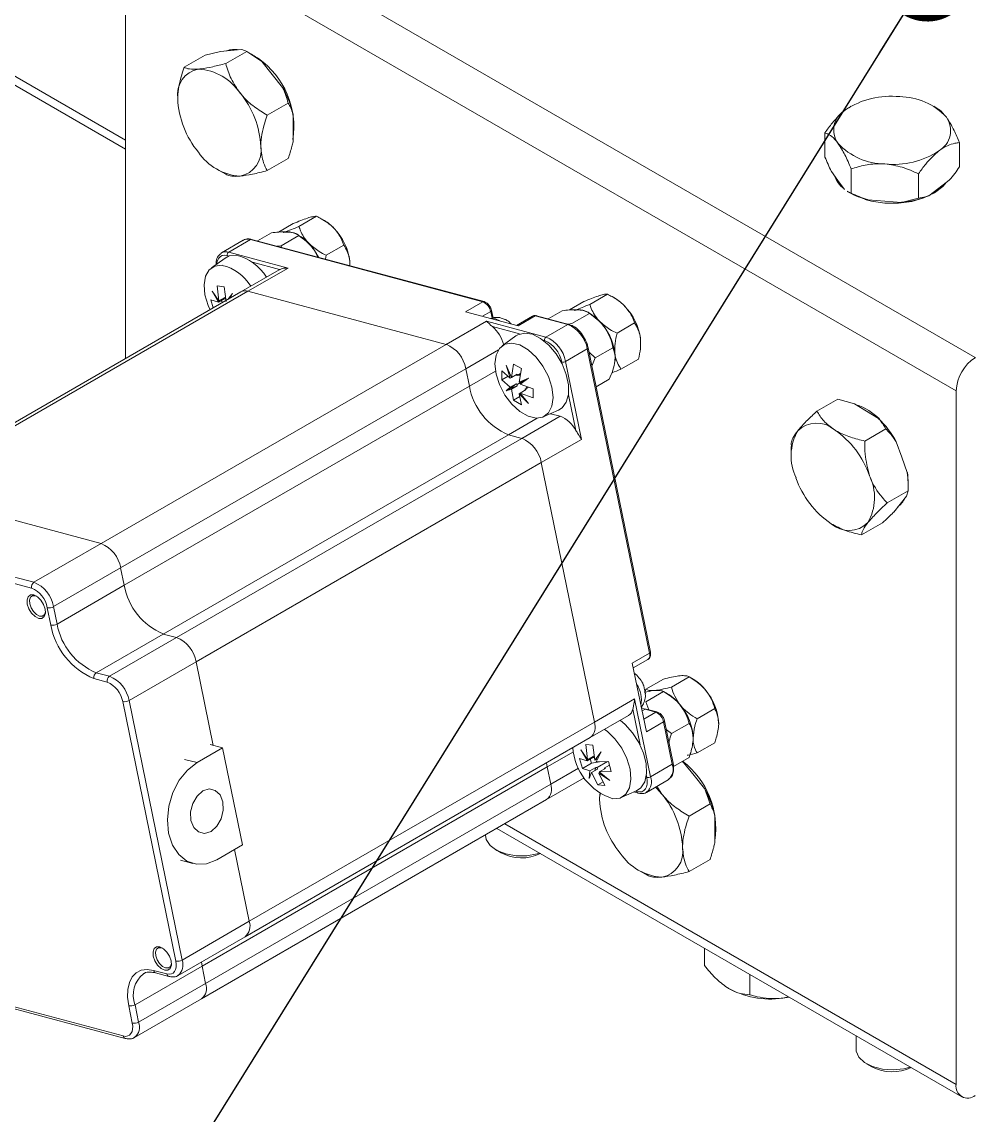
# Model space of a CAD drawing. Header units: millimetres. Extents: x 15 to 415, y 5 to 292.
# Drawn here: x 85.14 to 95.68, y 127.73 to 139.83 of the extents above; entities that cross this region are included whole.
import ezdxf

# ---------------------------------------------------------------- set-up
doc = ezdxf.new("R2010")
doc.units = ezdxf.units.MM
doc.dimstyles.new('SLDDIMSTYLE0', dxfattribs={"dimtxt": 0.18, "dimasz": 1.016, "dimexe": 0, "dimexo": 0.0625, "dimgap": 0, "dimtad": 0, "dimtih": 1, "dimtoh": 1, "dimdec": 0, "dimrnd": 1e-09, "dimzin": 0, "dimdsep": 46, "dimtxsty": 'Standard', "dimblk1": 'DOT', "dimblk2": 'DOT', "dimsah": 1, "dimcen": 0.09, "dimadec": 0, "dimazin": 0, "dimtfac": 1.016, "dimtdec": 0, "dimtofl": 0, "dimtmove": 0, "dimatfit": 3, "dimldrblk": 'DOT', "dimfxl": 1, "dimfrac": 2, "dimtolj": 1, "dimtzin": 0, "dimarcsym": 0})
doc.dimstyles.new('SLDDIMSTYLE1', dxfattribs={"dimtxt": 0.18, "dimasz": 3.302, "dimexe": 0, "dimexo": 0.0625, "dimgap": 0, "dimtad": 0, "dimtih": 1, "dimtoh": 1, "dimdec": 0, "dimrnd": 1e-09, "dimzin": 0, "dimdsep": 46, "dimtxsty": 'Standard', "dimsah": 1, "dimcen": 0.09, "dimadec": 0, "dimazin": 0, "dimtfac": 3.302, "dimtdec": 0, "dimtofl": 0, "dimtmove": 0, "dimatfit": 3, "dimfxl": 1, "dimfrac": 2, "dimtolj": 1, "dimtzin": 0, "dimarcsym": 0})

# ---------------------------------------------------------------- blocks, each defined once
blk = doc.blocks.new('_DOT')
at = {"color": 0, "linetype": 'ByBlock', "lineweight": -2}
blk.add_line((-0.5, 0), (-1, 0), dxfattribs=at)
at = {"color": 0, "linetype": 'ByBlock', "const_width": 0.5}
blk.add_lwpolyline([(-0.25, 0, 1), (0.25, 0, 1)], format="xyb", close=True, dxfattribs=at)

msp = doc.modelspace()

# ---------------------------------------------------------------- linework, layer by layer
at = {"color": 7, "linetype": 'Continuous', "lineweight": 15}
for p, q in [((55.446, 156.224), (86.288, 138.42)), ((86.5, 141.421), (95.692, 136.114)), ((95.48, 135.746), (86.288, 141.053)), ((86.288, 136.102), (86.288, 141.053)), ((87.171, 139.461), (87.339, 139.501)), ((87.453, 139.512), (87.339, 139.501)), ((87.631, 139.502), (87.398, 139.368)), ((87.568, 139.522), (87.453, 139.512)), ((87.683, 139.472), (87.631, 139.502)), ((87.631, 139.502), (87.798, 139.389)), ((87.171, 139.461), (86.939, 139.327)), ((87.913, 139.246), (87.798, 139.389)), ((88.028, 139.104), (87.913, 139.246)), ((88.09, 138.93), (87.858, 138.796)), ((94.313, 138.894), (94.309, 138.891)), ((95.271, 138.871), (95.233, 138.894)), ((88.143, 138.654), (88.143, 138.807)), ((88.143, 138.501), (88.143, 138.654)), ((94.028, 138.333), (94.028, 138.601)), ((95.517, 138.223), (95.517, 138.492)), ((88.09, 138.317), (87.858, 138.183)), ((87.327, 138.183), (87.398, 138.142)), ((94.101, 138.172), (94.173, 138.072)), ((94.318, 137.933), (94.318, 138.202)), ((94.173, 138.072), (94.246, 137.973)), ((95.063, 137.878), (95.063, 138.147)), ((95.29, 137.99), (95.404, 138.076)), ((94.274, 137.953), (94.295, 137.941)), ((94.318, 137.933), (94.276, 137.956)), ((95.177, 137.904), (95.29, 137.99)), ((94.505, 137.859), (94.691, 137.845)), ((94.691, 137.845), (94.877, 137.831)), ((95.063, 137.878), (94.877, 137.831)), ((88.209, 137.564), (88.404, 137.677)), ((87.984, 137.503), (88.145, 137.596)), ((88.491, 137.63), (88.468, 137.643)), ((87.75, 137.404), (87.905, 137.494)), ((88.012, 137.351), (88.207, 137.464)), ((88.208, 137.467), (88.185, 137.48)), ((87.593, 137.413), (87.352, 137.274)), ((87.672, 137.42), (87.432, 137.281)), ((90.244, 136.731), (87.672, 137.42)), ((90.257, 136.733), (87.685, 137.422)), ((88.012, 137.351), (87.969, 137.346)), ((88.017, 137.333), (88.012, 137.351)), ((88.511, 137.246), (88.706, 137.358)), ((87.391, 137.215), (87.24, 137.106)), ((87.346, 137.27), (87.352, 137.274)), ((87.432, 137.281), (88.091, 137.104)), ((88.38, 137.299), (88.419, 137.225)), ((88.503, 137.203), (88.511, 137.246)), ((88.771, 137.184), (88.771, 137.131)), ((87.99, 137.085), (87.566, 136.84)), ((88.091, 137.104), (87.645, 136.847)), ((87.99, 137.085), (87.994, 137.087)), ((87.566, 136.84), (83.748, 134.636)), ((83.827, 134.643), (87.645, 136.847)), ((87.248, 136.847), (87.324, 136.741)), ((87.317, 136.726), (87.248, 136.847)), ((87.303, 136.906), (87.383, 136.898)), ((87.324, 136.741), (87.303, 136.906)), ((87.383, 136.898), (87.404, 136.733)), ((87.422, 136.757), (87.474, 136.824)), ((87.474, 136.824), (87.448, 136.772)), ((89.838, 136.26), (87.645, 136.847)), ((87.233, 136.751), (87.317, 136.726)), ((87.259, 136.663), (87.233, 136.751)), ((87.383, 136.764), (87.317, 136.726)), ((87.324, 136.741), (87.39, 136.779)), ((87.353, 136.747), (87.361, 136.722)), ((87.377, 136.772), (87.383, 136.764)), ((87.395, 136.763), (87.383, 136.764)), ((87.39, 136.779), (87.395, 136.763)), ((90.053, 136.621), (90.244, 136.731)), ((91.201, 136.641), (91.362, 136.735)), ((91.426, 136.702), (91.621, 136.815)), ((91.708, 136.768), (91.685, 136.781)), ((90.053, 136.621), (90.633, 136.465)), ((90.356, 136.553), (90.339, 136.635)), ((90.967, 136.543), (91.122, 136.632)), ((91.229, 136.489), (91.424, 136.602)), ((91.425, 136.605), (91.402, 136.618)), ((89.838, 136.26), (90.283, 136.517)), ((90.283, 136.517), (90.942, 136.34)), ((90.792, 136.572), (90.615, 136.47)), ((90.824, 136.575), (90.633, 136.465)), ((91.183, 136.479), (90.824, 136.575)), ((91.196, 136.481), (90.837, 136.577)), ((90.942, 136.34), (91.183, 136.479)), ((91.229, 136.489), (91.186, 136.484)), ((91.728, 136.384), (91.923, 136.497)), ((90.608, 136.354), (90.457, 136.244)), ((86.019, 134.056), (89.838, 136.26)), ((92.097, 132.854), (91.408, 136.221)), ((91.488, 136.11), (91.683, 136.223)), ((91.399, 136.21), (91.159, 136.071)), ((92.088, 132.843), (91.399, 136.21)), ((91.488, 136.11), (91.418, 136.173)), ((91.45, 136.017), (91.488, 136.11)), ((91.771, 135.985), (91.966, 136.098)), ((86.236, 133.786), (90.054, 135.991)), ((90.054, 135.991), (90.094, 135.798)), ((90.502, 136.028), (90.559, 135.893)), ((90.546, 135.886), (90.502, 136.028)), ((90.559, 135.893), (90.583, 136.042)), ((90.583, 136.042), (90.67, 135.992)), ((90.67, 135.992), (90.645, 135.843)), ((91.159, 136.071), (91.335, 135.208)), ((90.453, 135.967), (90.546, 135.886)), ((90.453, 135.867), (90.453, 135.967)), ((90.522, 135.907), (90.453, 135.867)), ((90.546, 135.786), (90.453, 135.867)), ((90.559, 135.893), (90.546, 135.886)), ((90.559, 135.893), (90.625, 135.931)), ((90.617, 135.921), (90.609, 135.922)), ((90.612, 135.924), (90.625, 135.916)), ((90.625, 135.916), (90.661, 135.937)), ((90.625, 135.931), (90.625, 135.916)), ((90.712, 135.866), (90.625, 135.816)), ((90.658, 135.918), (90.632, 135.92)), ((90.645, 135.843), (90.747, 135.887)), ((90.747, 135.887), (90.658, 135.821)), ((91.496, 135.791), (91.64, 135.874)), ((86.275, 133.594), (90.094, 135.798)), ((90.502, 135.746), (90.546, 135.786)), ((90.546, 135.771), (90.502, 135.746)), ((90.559, 135.763), (90.502, 135.746)), ((90.546, 135.786), (90.612, 135.824)), ((90.612, 135.824), (90.546, 135.771)), ((90.546, 135.771), (90.625, 135.802)), ((90.625, 135.802), (90.559, 135.763)), ((90.583, 135.642), (90.559, 135.763)), ((90.612, 135.824), (90.625, 135.816)), ((90.625, 135.816), (90.625, 135.802)), ((90.658, 135.821), (90.8, 135.767)), ((90.724, 135.759), (90.658, 135.721)), ((90.709, 135.75), (90.712, 135.756)), ((90.748, 135.787), (90.712, 135.766)), ((90.712, 135.766), (90.724, 135.759)), ((90.712, 135.752), (90.712, 135.766)), ((90.719, 135.77), (90.73, 135.794)), ((90.8, 135.767), (90.8, 135.667)), ((95.48, 128.071), (95.48, 135.746)), ((90.583, 135.642), (90.652, 135.682)), ((90.67, 135.592), (90.583, 135.642)), ((90.658, 135.721), (90.645, 135.713)), ((90.645, 135.713), (90.67, 135.592)), ((90.747, 135.604), (90.645, 135.713)), ((90.658, 135.721), (90.747, 135.604)), ((90.8, 135.667), (90.658, 135.721)), ((94.172, 135.655), (93.94, 135.521)), ((94.172, 135.655), (94.357, 135.603)), ((90.911, 135.457), (91.082, 135.533)), ((90.993, 135.493), (91.098, 135.465)), ((94.49, 135.52), (94.357, 135.603)), ((94.622, 135.438), (94.49, 135.52)), ((90.673, 135.22), (91.098, 135.465)), ((86.708, 133.055), (90.527, 135.26)), ((90.527, 135.26), (90.673, 135.22)), ((94.703, 135.325), (94.47, 135.19)), ((86.855, 133.016), (90.673, 135.22)), ((91.335, 135.208), (90.89, 134.951)), ((93.656, 135.167), (93.657, 135.123)), ((93.656, 135.129), (93.656, 135.06)), ((94.878, 135.012), (94.817, 135.183)), ((94.94, 134.841), (94.878, 135.012)), ((87.072, 132.747), (90.89, 134.951)), ((91.477, 132.08), (90.89, 134.951)), ((94.95, 134.678), (94.95, 134.724)), ((86.019, 134.056), (83.827, 134.643)), ((94.949, 134.64), (94.717, 134.505)), ((94.86, 134.493), (94.931, 134.581)), ((94.949, 134.64), (94.931, 134.581)), ((94.789, 134.404), (94.86, 134.493)), ((94.666, 134.285), (94.433, 134.151)), ((83.084, 134.214), (85.277, 133.627)), ((85.251, 133.562), (83.058, 134.149)), ((85.277, 133.627), (86.019, 134.056)), ((85.493, 133.358), (86.236, 133.786)), ((86.275, 133.594), (86.236, 133.786)), ((85.533, 133.165), (86.275, 133.594)), ((85.463, 133.154), (85.424, 133.346)), ((85.493, 133.358), (85.533, 133.165)), ((85.966, 132.627), (86.708, 133.055)), ((86.113, 132.587), (86.855, 133.016)), ((86.855, 133.016), (86.708, 133.055)), ((91.897, 132.732), (92.088, 132.843)), ((86.329, 132.318), (87.072, 132.747)), ((87.261, 131.822), (87.072, 132.747)), ((91.897, 132.732), (92.053, 131.972)), ((91.908, 132.681), (92.07, 132.774)), ((85.966, 132.627), (86.113, 132.587)), ((86.086, 132.522), (85.94, 132.562)), ((92.243, 132.556), (92.048, 132.443)), ((92.526, 132.581), (92.331, 132.468)), ((92.57, 132.556), (92.526, 132.581)), ((92.048, 132.443), (92.036, 132.403)), ((92.243, 132.418), (92.048, 132.305)), ((92.287, 132.392), (92.243, 132.418)), ((86.847, 129.436), (86.26, 132.307)), ((86.329, 132.318), (86.917, 129.447)), ((91.477, 132.08), (91.923, 132.337)), ((91.923, 132.337), (92.099, 131.474)), ((92.038, 132.222), (91.999, 132.237)), ((92.079, 132.217), (92.048, 132.305)), ((92.17, 132.192), (92.051, 132.224)), ((92.809, 132.229), (92.614, 132.116)), ((91.432, 131.909), (91.856, 132.154)), ((92.157, 132.19), (92.038, 132.222)), ((87.659, 129.876), (91.477, 132.08)), ((92.244, 132.082), (92.053, 131.972)), ((92.34, 131.613), (92.244, 132.082)), ((92.349, 131.624), (92.253, 132.094)), ((92.331, 131.953), (92.272, 131.998)), ((92.526, 132.066), (92.331, 131.953)), ((87.613, 129.705), (91.432, 131.909)), ((87.364, 131.795), (87.081, 131.632)), ((87.227, 131.831), (87.364, 131.795)), ((87.583, 130.722), (87.364, 131.795)), ((91.327, 131.773), (91.403, 131.667)), ((91.396, 131.652), (91.327, 131.773)), ((91.382, 131.832), (91.462, 131.824)), ((91.403, 131.667), (91.382, 131.832)), ((91.462, 131.824), (91.483, 131.659)), ((91.483, 131.659), (91.553, 131.75)), ((91.553, 131.75), (91.499, 131.641)), ((92.809, 131.852), (92.614, 131.739)), ((90.948, 131.63), (90.956, 131.586)), ((91.312, 131.677), (91.396, 131.652)), ((91.345, 131.565), (91.312, 131.677)), ((91.447, 131.624), (91.345, 131.565)), ((91.396, 131.652), (91.462, 131.69)), ((91.469, 131.705), (91.403, 131.667)), ((91.432, 131.673), (91.447, 131.624)), ((91.535, 131.642), (91.447, 131.624)), ((91.456, 131.697), (91.462, 131.69)), ((91.474, 131.689), (91.462, 131.69)), ((91.469, 131.705), (91.474, 131.689)), ((91.518, 131.679), (91.483, 131.659)), ((91.499, 131.641), (91.632, 131.645)), ((91.507, 131.577), (91.623, 131.644)), ((91.632, 131.645), (91.665, 131.533)), ((92.526, 131.689), (92.352, 131.588)), ((92.448, 131.644), (92.465, 131.633)), ((92.45, 131.645), (92.465, 131.633)), ((92.58, 131.49), (92.465, 131.633)), ((87.137, 129.381), (90.956, 131.586)), ((90.956, 131.586), (90.995, 131.393)), ((91.429, 131.54), (91.345, 131.565)), ((91.42, 131.457), (91.429, 131.54)), ((91.445, 131.523), (91.42, 131.457)), ((91.429, 131.54), (91.495, 131.578)), ((91.512, 131.561), (91.445, 131.523)), ((91.515, 131.386), (91.445, 131.523)), ((91.495, 131.578), (91.484, 131.545)), ((91.495, 131.578), (91.507, 131.577)), ((91.512, 131.561), (91.507, 131.577)), ((91.526, 131.515), (91.54, 131.523)), ((91.526, 131.515), (91.595, 131.378)), ((91.647, 131.435), (91.526, 131.515)), ((91.599, 131.568), (91.532, 131.53)), ((91.665, 131.533), (91.532, 131.53)), ((91.532, 131.53), (91.647, 131.435)), ((91.645, 131.602), (91.587, 131.569)), ((91.587, 131.569), (91.599, 131.568)), ((91.589, 131.562), (91.587, 131.569)), ((92.099, 131.474), (92.34, 131.613)), ((87.176, 129.189), (90.995, 131.393)), ((90.949, 131.223), (91.365, 131.463)), ((91.354, 131.457), (91.373, 131.452)), ((91.574, 131.42), (91.515, 131.386)), ((91.595, 131.378), (91.515, 131.386)), ((92.054, 131.303), (92.294, 131.442)), ((92.294, 131.442), (92.299, 131.445)), ((92.695, 131.347), (92.58, 131.49)), ((91.534, 131.223), (91.538, 131.288)), ((91.773, 131.245), (91.944, 131.32)), ((91.914, 131.307), (91.961, 131.294)), ((92.06, 131.307), (92.054, 131.303)), ((92.224, 131.284), (92.17, 131.371)), ((87.131, 129.018), (90.949, 131.223)), ((92.757, 131.174), (92.525, 131.039)), ((92.81, 130.897), (92.81, 131.05)), ((90.397, 130.904), (95.542, 127.934)), ((92.81, 130.744), (92.81, 130.897)), ((90.272, 130.832), (90.272, 130.83)), ((87.301, 130.558), (87.583, 130.722)), ((87.659, 129.876), (87.496, 130.671)), ((90.389, 130.667), (90.445, 130.634)), ((86.899, 130.552), (87.035, 130.515)), ((92.757, 130.561), (92.525, 130.426)), ((91.994, 130.426), (92.065, 130.385)), ((86.917, 129.447), (87.659, 129.876)), ((86.871, 129.276), (87.613, 129.705)), ((92.695, 129.577), (92.695, 129.387)), ((86.395, 128.953), (87.137, 129.381)), ((86.6, 129.333), (86.747, 129.293)), ((87.137, 129.381), (87.13, 129.426)), ((87.176, 129.189), (87.137, 129.381)), ((86.623, 129.305), (86.769, 129.266)), ((93.196, 129.288), (93.196, 129.064)), ((84.072, 129.194), (86.265, 128.607)), ((84.094, 129.166), (86.287, 128.579)), ((86.434, 128.761), (87.176, 129.189)), ((86.388, 128.59), (87.131, 129.018)), ((93.622, 129.042), (93.563, 129.026)), ((93.563, 129.026), (93.631, 129.037)), ((86.365, 128.749), (86.325, 128.942)), ((86.395, 128.953), (86.434, 128.761)), ((94.373, 128.609), (94.373, 128.463)), ((94.49, 128.299), (94.547, 128.267))]:
    msp.add_line(p, q, dxfattribs=at)
at = {"color": 8, "linetype": 'Continuous', "lineweight": 15}
for p, q in [((55.534, 156.275), (86.288, 138.521)), ((87.432, 137.237), (87.416, 137.242)), ((87.994, 137.087), (87.693, 137.168)), ((90.33, 136.623), (90.239, 136.571)), ((90.345, 136.551), (90.33, 136.623)), ((90.649, 136.376), (90.349, 136.456)), ((90.927, 136.301), (90.91, 136.306)), ((90.415, 136.199), (90.054, 135.991)), ((91.122, 136.043), (91.117, 136.064)), ((90.383, 135.965), (90.094, 135.798)), ((91.272, 135.307), (91.191, 135.701)), ((90.845, 135.443), (90.527, 135.26)), ((91.983, 131.83), (91.903, 132.224)), ((92.006, 132.204), (92.038, 132.222)), ((92.024, 132.113), (92.157, 132.19)), ((91.245, 131.753), (90.956, 131.586)), ((86.944, 131.668), (87.081, 131.632)), ((90.995, 131.393), (91.303, 131.571)), ((92.058, 131.467), (92.053, 131.489)), ((91.932, 131.315), (91.948, 131.311)), ((90.485, 130.955), (95.48, 128.071))]:
    msp.add_line(p, q, dxfattribs=at)
at = {"color": 7, "linetype": 'Continuous', "lineweight": 15, "flags": 128}
for points in [[(95.375, 138.055), (95.332, 138.005), (95.241, 137.935), (95.124, 137.88), (94.989, 137.842), (94.842, 137.823), (94.691, 137.823), (94.544, 137.844), (94.471, 137.863)], [(87.391, 137.215), (87.435, 137.238), (87.514, 137.246)], [(88.38, 137.299), (88.408, 137.255), (88.425, 137.224)], [(87.225, 136.643), (87.204, 136.691), (87.169, 136.809), (87.16, 136.92), (87.176, 137.014), (87.217, 137.085), (87.279, 137.126), (87.358, 137.135)], [(90.608, 136.354), (90.63, 136.367), (90.705, 136.385), (90.791, 136.371), (90.882, 136.325), (90.972, 136.252), (91.053, 136.157), (91.12, 136.046), (91.167, 135.928), (91.192, 135.812), (91.192, 135.707), (91.167, 135.619), (91.12, 135.556), (91.082, 135.533)], [(90.376, 136.044), (90.389, 136.142), (90.427, 136.216), (90.487, 136.261), (90.564, 136.274), (90.652, 136.253), (90.744, 136.2), (90.832, 136.119), (90.909, 136.018), (90.969, 135.903), (91.007, 135.785), (91.02, 135.673), (91.007, 135.576), (90.969, 135.501), (90.909, 135.456), (90.832, 135.443), (90.744, 135.464), (90.652, 135.517), (90.564, 135.598), (90.487, 135.699), (90.427, 135.814), (90.389, 135.932), (90.376, 136.044)], [(91.706, 136.079), (91.708, 136.115), (91.705, 136.159)], [(85.401, 133.331), (85.404, 133.284), (85.391, 133.247), (85.364, 133.228), (85.329, 133.228), (85.289, 133.248), (85.251, 133.285), (85.221, 133.333), (85.203, 133.384), (85.2, 133.432), (85.213, 133.468), (85.24, 133.488), (85.276, 133.487), (85.315, 133.467), (85.353, 133.431), (85.383, 133.383), (85.401, 133.331)], [(85.309, 133.472), (85.293, 133.478), (85.262, 133.478), (85.24, 133.461), (85.229, 133.43), (85.231, 133.389), (85.246, 133.344), (85.272, 133.303), (85.305, 133.271), (85.339, 133.254), (85.37, 133.254), (85.393, 133.271), (85.404, 133.302), (85.404, 133.307)], [(91.589, 132), (91.618, 131.979), (91.704, 131.895), (91.78, 131.791), (91.837, 131.676), (91.872, 131.558), (91.882, 131.447), (91.865, 131.352), (91.824, 131.281), (91.762, 131.24), (91.683, 131.232)], [(91.763, 132.1), (91.818, 132.055), (91.901, 131.963), (91.971, 131.855), (92.022, 131.738), (92.051, 131.621), (92.056, 131.513), (92.036, 131.421), (91.992, 131.353), (91.944, 131.32)], [(87.081, 131.632), (86.975, 131.55), (86.884, 131.437), (86.813, 131.301), (86.768, 131.151), (86.753, 130.997), (86.766, 130.85), (86.809, 130.719), (86.878, 130.614), (86.968, 130.542), (87.074, 130.508), (87.187, 130.513), (87.301, 130.558)], [(91.948, 131.311), (91.976, 131.307), (92.002, 131.31), (92.024, 131.322), (92.042, 131.34), (92.055, 131.365), (92.062, 131.395), (92.063, 131.43), (92.058, 131.467)], [(87.368, 131.197), (87.337, 131.275), (87.283, 131.325), (87.216, 131.341), (87.145, 131.319), (87.081, 131.262), (87.033, 131.181), (87.01, 131.086), (87.014, 130.993), (87.045, 130.915), (87.098, 130.865), (87.165, 130.849), (87.236, 130.871), (87.301, 130.927), (87.348, 131.009), (87.372, 131.104), (87.368, 131.197)], [(92.155, 131.362), (92.17, 131.346), (92.224, 131.284)], [(90.272, 130.83), (90.281, 130.78), (90.325, 130.715), (90.399, 130.661), (90.497, 130.622), (90.611, 130.602), (90.73, 130.602), (90.844, 130.622), (90.871, 130.63)], [(86.795, 129.437), (86.798, 129.389), (86.785, 129.353), (86.759, 129.334), (86.723, 129.334), (86.683, 129.354), (86.645, 129.391), (86.615, 129.438), (86.597, 129.49), (86.594, 129.538), (86.607, 129.574), (86.634, 129.593), (86.67, 129.593), (86.709, 129.573), (86.747, 129.536), (86.777, 129.489), (86.795, 129.437)], [(86.703, 129.577), (86.687, 129.583), (86.656, 129.584), (86.634, 129.567), (86.623, 129.536), (86.625, 129.495), (86.64, 129.45), (86.666, 129.409), (86.699, 129.377), (86.733, 129.36), (86.764, 129.36), (86.787, 129.376), (86.798, 129.408), (86.798, 129.413)], [(86.325, 128.942), (86.313, 129.036), (86.315, 129.122), (86.333, 129.198), (86.364, 129.26), (86.408, 129.306), (86.464, 129.334), (86.529, 129.343), (86.6, 129.333)], [(86.747, 129.293), (86.773, 129.29), (86.797, 129.293), (86.817, 129.303), (86.833, 129.32), (86.844, 129.343), (86.851, 129.37), (86.852, 129.402), (86.847, 129.436)], [(86.265, 128.607), (86.29, 128.603), (86.314, 128.607), (86.334, 128.617), (86.35, 128.634), (86.362, 128.656), (86.368, 128.684), (86.369, 128.715), (86.365, 128.749)], [(94.373, 128.463), (94.375, 128.44), (94.404, 128.373), (94.466, 128.315), (94.555, 128.269), (94.664, 128.24), (94.782, 128.232), (94.9, 128.243), (94.973, 128.262)]]:
    msp.add_lwpolyline(points, dxfattribs=at)
at = {"color": 8, "linetype": 'Continuous', "lineweight": 15, "flags": 128}
for points in [[(87.416, 137.242), (87.387, 137.246), (87.361, 137.242), (87.339, 137.231), (87.321, 137.213), (87.309, 137.188), (87.302, 137.158), (87.301, 137.15)], [(90.33, 136.623), (90.334, 136.626), (90.337, 136.628), (90.338, 136.631), (90.339, 136.633), (90.339, 136.635)], [(90.433, 136.519), (90.383, 136.541), (90.336, 136.545)], [(91.399, 136.21), (91.403, 136.212), (91.406, 136.215), (91.408, 136.218), (91.408, 136.22), (91.408, 136.221)], [(92.088, 132.843), (92.092, 132.845), (92.095, 132.848), (92.097, 132.85), (92.097, 132.853), (92.097, 132.854)], [(92.244, 132.082), (92.248, 132.085), (92.25, 132.087), (92.252, 132.09), (92.253, 132.093), (92.253, 132.094)], [(92.34, 131.613), (92.344, 131.615), (92.346, 131.618), (92.348, 131.621), (92.349, 131.623), (92.349, 131.624)]]:
    msp.add_lwpolyline(points, dxfattribs=at)
at = {"color": 7, "linetype": 'Continuous', "lineweight": 15}
for centre, radius, start, end in [((87.498, 139.259), 0.265, 80.0787, 110.1402), ((87.303, 138.82), 0.754, 48.9315, 59.693), ((87.22, 138.663), 0.933, 351.5643, 54.5982), ((87.15, 139.025), 0.286, 100.5468, 189.2518), ((87.062, 138.714), 0.593, 33.4349, 86.5705), ((86.79, 138.403), 0.998, 2.6393, 39.7721), ((87.088, 138.568), 1.082, 12.7564, 29.655), ((94.758, 138.091), 0.915, 83.8881, 123.3015), ((94.852, 138.292), 0.709, 42.7941, 89.7726), ((87.864, 139.025), 0.998, 182.6394, 219.772), ((94.383, 138.632), 0.257, 119.7629, 215.3114), ((95.162, 138.625), 0.257, 299.7629, 35.3114), ((87.505, 138.403), 0.286, 280.547, 9.2516), ((94.694, 138.965), 0.709, 222.7941, 269.7726), ((94.788, 139.166), 0.915, 263.8881, 303.3015), ((87.592, 138.714), 0.593, 213.4351, 266.5703), ((94.438, 138.236), 0.323, 199.8561, 232.0776), ((94.689, 138.638), 0.8, 240.48, 256.6996), ((94.797, 138.819), 0.99, 274.6305, 292.5593), ((88.242, 137.211), 0.487, 42.9251, 59.3), ((88.083, 137.274), 0.229, 57.0682, 101.9893), ((87.929, 137.006), 0.538, 32.9862, 58.7609), ((88.131, 137.097), 0.646, 7.7529, 43.6138), ((87.827, 136.92), 0.671, 26.8704, 43.1967), ((87.453, 137.249), 0.0381, 124.5334, 191.6326), ((87.399, 136.738), 0.521, 30.4889, 77.191), ((87.245, 136.645), 0.502, 30.9496, 76.9809), ((87.614, 136.75), 0.102, 72.07, 118.142), ((90.188, 136.598), 0.144, 10.0843, 67.5049), ((91.459, 136.349), 0.487, 42.9245, 59.3002), ((91.3, 136.412), 0.229, 57.0686, 101.9888), ((91.146, 136.145), 0.538, 32.9864, 58.7606), ((91.348, 136.235), 0.646, 7.7527, 43.614), ((91.192, 136.465), 0.0171, 76.082, 122.331), ((91.045, 136.147), 0.36, 10.0843, 67.5049), ((91.059, 136.071), 0.651, 34.2703, 43.3189), ((90.077, 136.147), 0.412, 15.3192, 48.6455), ((90.964, 136.309), 0.0381, 124.5325, 191.6335), ((90.805, 136.008), 0.36, 10.0843, 67.5049), ((91.142, 136.105), 0.564, 356.8404, 36.1936), ((89.7, 135.928), 0.36, 10.0843, 67.505), ((90.805, 136.009), 0.317, 10.0843, 67.5048), ((95.941, 135.725), 0.461, 122.606, 177.3938), ((91.129, 136.126), 0.0622, 259.3631, 299.0448), ((90.802, 135.924), 0.719, 190.0843, 247.5048), ((94.18, 134.985), 0.637, 44.8553, 72.1323), ((90.987, 135.167), 0.318, 26.1642, 69.5762), ((93.937, 135.091), 0.298, 48.6148, 134.6705), ((93.853, 134.648), 1.103, 29.0666, 45.7469), ((94.214, 135.026), 0.56, 150.3118, 205.6016), ((93.561, 134.474), 1.017, 19.0821, 55.7314), ((90.536, 134.888), 0.36, 10.0841, 67.505), ((94.669, 135.116), 1.017, 199.0819, 235.7316), ((94.017, 134.565), 0.56, 330.3118, 25.6016), ((94.221, 134.722), 0.729, 0.1754, 9.3937), ((94.683, 134.663), 0.252, 306.998, 335.6172), ((94.294, 134.499), 0.298, 228.6146, 314.6708), ((85.882, 133.723), 0.36, 10.0843, 67.505), ((85.313, 133.575), 0.0635, 124.5354, 191.6275), ((85.141, 133.296), 0.288, 10.0842, 67.505), ((85.139, 133.295), 0.36, 10.0843, 67.505), ((86.983, 133.72), 0.719, 190.0843, 247.5048), ((85.443, 133.448), 0.104, 259.3685, 299.0403), ((85.482, 133.256), 0.104, 259.3684, 299.0403), ((86.242, 133.293), 0.791, 190.0843, 247.5049), ((86.241, 133.291), 0.719, 190.0843, 247.5048), ((86.717, 132.684), 0.36, 10.0841, 67.505), ((86.002, 132.574), 0.0635, 124.5359, 191.6271), ((86.149, 132.535), 0.0635, 124.536, 191.627), ((85.975, 132.255), 0.36, 10.0841, 67.505), ((85.976, 132.256), 0.288, 10.0842, 67.5048), ((92.301, 132.11), 0.521, 37.9792, 58.8872), ((92.018, 131.947), 0.521, 37.9792, 58.8872), ((92.239, 132.037), 0.614, 2.6393, 39.772), ((86.279, 132.409), 0.104, 259.3684, 299.0402), ((91.802, 132.241), 0.102, 301.8209, 350.4631), ((92.047, 132.208), 0.0171, 76.0864, 122.3267), ((91.957, 131.874), 0.614, 2.6393, 39.772), ((92.102, 132.057), 0.144, 10.0844, 67.5049), ((91.336, 132.026), 0.151, 309.2859, 20.7109), ((91.876, 131.84), 0.638, 183.729, 252.3642), ((91.887, 130.905), 0.933, 351.5959, 52.6241), ((90.853, 131.34), 0.151, 309.2859, 20.711), ((92.069, 131.528), 0.0622, 259.3637, 299.0433), ((91.457, 130.646), 0.998, 2.6393, 39.7721), ((91.755, 130.812), 1.082, 12.7564, 29.6549), ((92.531, 131.268), 0.998, 182.6393, 219.7721), ((92.172, 130.646), 0.286, 280.5468, 9.2518), ((90.672, 131.063), 0.485, 242.1305, 295.388), ((92.259, 130.957), 0.593, 213.435, 266.5704), ((87.517, 129.822), 0.151, 309.2859, 20.7109), ((86.866, 129.538), 0.104, 259.3685, 299.0402), ((87.035, 129.136), 0.151, 309.2859, 20.711), ((93.424, 129.983), 0.967, 240.3124, 278.2458), ((86.344, 129.044), 0.104, 259.3685, 299.0402), ((86.384, 128.851), 0.104, 259.3685, 299.0403), ((94.774, 128.7), 0.489, 242.3502, 295.1683), ((95.609, 128.05), 0.131, 170.7875, 309.2025)]:
    msp.add_arc(centre, radius, start, end, dxfattribs=at)
at = {"color": 8, "linetype": 'Continuous', "lineweight": 15}
for centre, radius, start, end in [((87.641, 137.323), 0.102, 72.0727, 118.1393), ((87.681, 137.405), 0.0171, 76.0934, 122.3221), ((87.4, 137.184), 0.102, 72.0727, 118.1393), ((90.253, 136.716), 0.0171, 75.9255, 122.3865), ((90.812, 136.537), 0.0407, 72.0711, 118.1399), ((90.833, 136.561), 0.0171, 76.082, 122.331), ((92.032, 132.821), 0.0606, 309.2859, 20.711), ((91.687, 132.326), 0.311, 349.218, 33.9113), ((92.166, 132.176), 0.0171, 76.0301, 122.3033), ((92.195, 131.559), 0.154, 312.2305, 20.2988), ((91.954, 131.421), 0.155, 312.9658, 20.1941), ((91.968, 131.313), 0.0205, 187.2661, 250.3058), ((86.773, 129.393), 0.153, 310.6492, 20.5212), ((86.634, 129.337), 0.0336, 186.6351, 250.9684), ((86.676, 129.06), 0.301, 128.3518, 200.8393), ((86.78, 129.297), 0.0336, 186.6443, 250.9453), ((86.291, 128.707), 0.153, 310.6487, 20.5218), ((86.298, 128.611), 0.0336, 186.6442, 250.9454)]:
    msp.add_arc(centre, radius, start, end, dxfattribs=at)
at = {"color": 7, "linetype": 'Continuous', "lineweight": 15}
for points, knots in [([(87.568, 139.522), (87.569, 139.522), (87.596, 139.518), (87.614, 139.51), (87.631, 139.502)], [0, 0, 0, 0, 0.038998, 1, 1, 1, 1]), ([(87.398, 139.368), (87.35, 139.355), (87.252, 139.33), (87.154, 139.312), (87.107, 139.307), (87.097, 139.306)], [0, 0, 0, 0, 0.43238, 0.879551, 1, 1, 1, 1]), ([(87.557, 139.041), (87.521, 139.094), (87.449, 139.198), (87.415, 139.312), (87.398, 139.368)], [0, 0, 0, 0, 0.503999, 1, 1, 1, 1]), ([(86.939, 139.327), (86.929, 139.298), (86.892, 139.185), (86.868, 139.065), (86.868, 138.984), (86.868, 138.979)], [0, 0, 0, 0, 0.2405849, 0.9527567, 1, 1, 1, 1]), ([(87.097, 139.306), (87.061, 139.305), (86.989, 139.302), (86.955, 139.319), (86.939, 139.327)], [0, 0, 0, 0, 0.503999, 1, 1, 1, 1]), ([(87.858, 138.796), (87.81, 138.826), (87.712, 138.886), (87.613, 138.973), (87.567, 139.029), (87.557, 139.041)], [0, 0, 0, 0, 0.432381, 0.87955, 1, 1, 1, 1]), ([(88.028, 139.104), (88.029, 139.101), (88.056, 139.045), (88.073, 138.986), (88.09, 138.93)], [0, 0, 0, 0, 0.038998, 1, 1, 1, 1]), ([(88.09, 138.93), (88.1, 138.913), (88.121, 138.875), (88.135, 138.831), (88.143, 138.807)], [0, 0, 0, 0, 0.464972, 1, 1, 1, 1]), ([(94.307, 138.882), (94.293, 138.878), (94.277, 138.872), (94.259, 138.859), (94.256, 138.856)], [0, 0, 0, 0, 0.7843485, 1, 1, 1, 1]), ([(87.787, 138.449), (87.787, 138.454), (87.787, 138.535), (87.811, 138.654), (87.848, 138.767), (87.858, 138.796)], [0, 0, 0, 0, 0.0472433, 0.7594151, 1, 1, 1, 1]), ([(94.256, 138.856), (94.206, 138.811), (94.127, 138.739), (94.055, 138.638), (94.028, 138.601)], [0, 0, 0, 0, 0.628922, 1, 1, 1, 1]), ([(95.372, 138.773), (95.347, 138.805), (95.311, 138.85), (95.279, 138.864), (95.27, 138.869)], [0, 0, 0, 0, 0.720733, 1, 1, 1, 1]), ([(95.517, 138.492), (95.498, 138.538), (95.457, 138.633), (95.407, 138.724), (95.379, 138.765), (95.372, 138.773)], [0, 0, 0, 0, 0.432381, 0.879548, 1, 1, 1, 1]), ([(94.028, 138.601), (94.048, 138.593), (94.089, 138.576), (94.139, 138.53), (94.167, 138.492), (94.173, 138.483)], [0, 0, 0, 0, 0.432384, 0.879548, 1, 1, 1, 1]), ([(87.858, 138.183), (87.843, 138.21), (87.803, 138.284), (87.793, 138.385), (87.787, 138.449)], [0, 0, 0, 0, 0.371081, 1, 1, 1, 1]), ([(88.143, 138.501), (88.139, 138.484), (88.125, 138.423), (88.105, 138.362), (88.09, 138.317)], [0, 0, 0, 0, 0.282249, 1, 1, 1, 1]), ([(94.173, 138.483), (94.199, 138.444), (94.25, 138.364), (94.296, 138.256), (94.318, 138.202)], [0, 0, 0, 0, 0.503999, 1, 1, 1, 1]), ([(95.063, 138.147), (95.09, 138.184), (95.161, 138.284), (95.24, 138.356), (95.29, 138.401)], [0, 0, 0, 0, 0.371092, 1, 1, 1, 1]), ([(95.29, 138.401), (95.294, 138.404), (95.354, 138.449), (95.433, 138.482), (95.5, 138.49), (95.517, 138.492)], [0, 0, 0, 0, 0.0472538, 0.7594029, 1, 1, 1, 1]), ([(94.101, 138.172), (94.1, 138.174), (94.075, 138.223), (94.051, 138.279), (94.028, 138.333)], [0, 0, 0, 0, 0.038999, 1, 1, 1, 1]), ([(87.557, 138.122), (87.601, 138.128), (87.69, 138.139), (87.802, 138.169), (87.858, 138.183)], [0, 0, 0, 0, 0.504, 1, 1, 1, 1]), ([(94.318, 138.202), (94.369, 138.217), (94.473, 138.248), (94.602, 138.261), (94.675, 138.257), (94.691, 138.256)], [0, 0, 0, 0, 0.432383, 0.879553, 1, 1, 1, 1]), ([(94.691, 138.256), (94.756, 138.247), (94.886, 138.228), (95.004, 138.174), (95.063, 138.147)], [0, 0, 0, 0, 0.504001, 1, 1, 1, 1]), ([(95.517, 138.223), (95.5, 138.199), (95.464, 138.147), (95.425, 138.101), (95.404, 138.076)], [0, 0, 0, 0, 0.464982, 1, 1, 1, 1]), ([(87.398, 138.142), (87.413, 138.135), (87.443, 138.122), (87.503, 138.117), (87.548, 138.121), (87.557, 138.122)], [0, 0, 0, 0, 0.432382, 0.87955, 1, 1, 1, 1]), ([(94.505, 137.859), (94.502, 137.86), (94.438, 137.879), (94.377, 137.907), (94.318, 137.933)], [0, 0, 0, 0, 0.038998, 1, 1, 1, 1]), ([(95.177, 137.904), (95.166, 137.9), (95.127, 137.886), (95.09, 137.881), (95.063, 137.878)], [0, 0, 0, 0, 0.282252, 1, 1, 1, 1]), ([(88.318, 137.662), (88.339, 137.667), (88.379, 137.678), (88.396, 137.677), (88.404, 137.677)], [0, 0, 0, 0, 0.503991, 1, 1, 1, 1]), ([(88.404, 137.677), (88.421, 137.668), (88.49, 137.634), (88.556, 137.587), (88.596, 137.545), (88.599, 137.543)], [0, 0, 0, 0, 0.241773, 0.953285, 1, 1, 1, 1]), ([(88.209, 137.564), (88.152, 137.541), (88.087, 137.515), (88.041, 137.5), (88.036, 137.498)], [0, 0, 0, 0, 0.8790322, 1, 1, 1, 1]), ([(88.145, 137.596), (88.202, 137.619), (88.267, 137.645), (88.313, 137.66), (88.318, 137.662)], [0, 0, 0, 0, 0.879036, 1, 1, 1, 1]), ([(88.316, 137.379), (88.314, 137.382), (88.274, 137.424), (88.236, 137.488), (88.214, 137.548), (88.209, 137.564)], [0, 0, 0, 0, 0.046716, 0.758235, 1, 1, 1, 1]), ([(87.685, 137.422), (87.673, 137.424), (87.642, 137.43), (87.606, 137.425), (87.591, 137.41), (87.588, 137.407)], [0, 0, 0, 0, 0.343876, 0.893827, 1, 1, 1, 1]), ([(87.905, 137.494), (87.932, 137.498), (88.004, 137.507), (88.063, 137.505), (88.1, 137.504)], [0, 0, 0, 0, 0.37099, 1, 1, 1, 1]), ([(88.1, 137.504), (88.102, 137.504), (88.142, 137.5), (88.18, 137.486), (88.202, 137.468), (88.207, 137.464)], [0, 0, 0, 0, 0.046713, 0.758235, 1, 1, 1, 1]), ([(88.207, 137.464), (88.264, 137.421), (88.329, 137.372), (88.375, 137.307), (88.38, 137.299)], [0, 0, 0, 0, 0.879033, 1, 1, 1, 1]), ([(88.599, 137.543), (88.628, 137.506), (88.674, 137.447), (88.697, 137.382), (88.706, 137.358)], [0, 0, 0, 0, 0.629003, 1, 1, 1, 1]), ([(88.511, 137.246), (88.484, 137.259), (88.412, 137.295), (88.353, 137.347), (88.316, 137.379)], [0, 0, 0, 0, 0.3709888, 1, 1, 1, 1]), ([(88.706, 137.358), (88.732, 137.313), (88.762, 137.261), (88.77, 137.193), (88.771, 137.184)], [0, 0, 0, 0, 0.879035, 1, 1, 1, 1]), ([(87.347, 137.267), (87.335, 137.257), (87.308, 137.236), (87.292, 137.192), (87.294, 137.159), (87.294, 137.149)], [0, 0, 0, 0, 0.361266, 0.807976, 1, 1, 1, 1]), ([(88.091, 137.104), (88.09, 137.104), (88.067, 137.105), (88.03, 137.102), (88.004, 137.091), (87.994, 137.087)], [0, 0, 0, 0, 0.00785, 0.615558, 1, 1, 1, 1]), ([(90.339, 136.635), (90.337, 136.644), (90.331, 136.665), (90.312, 136.695), (90.286, 136.721), (90.266, 136.729), (90.257, 136.733)], [0, 0, 0, 0, 0.207918, 0.477536, 0.752415, 1, 1, 1, 1]), ([(91.426, 136.702), (91.369, 136.679), (91.304, 136.653), (91.258, 136.638), (91.253, 136.637)], [0, 0, 0, 0, 0.879032, 1, 1, 1, 1]), ([(91.362, 136.735), (91.419, 136.757), (91.484, 136.784), (91.53, 136.798), (91.535, 136.8)], [0, 0, 0, 0, 0.879036, 1, 1, 1, 1]), ([(91.533, 136.518), (91.531, 136.52), (91.491, 136.562), (91.453, 136.626), (91.431, 136.687), (91.426, 136.702)], [0, 0, 0, 0, 0.046716, 0.758235, 1, 1, 1, 1]), ([(91.535, 136.8), (91.556, 136.806), (91.596, 136.817), (91.613, 136.815), (91.621, 136.815)], [0, 0, 0, 0, 0.503993, 1, 1, 1, 1]), ([(91.621, 136.815), (91.638, 136.806), (91.707, 136.772), (91.773, 136.725), (91.813, 136.684), (91.816, 136.681)], [0, 0, 0, 0, 0.241773, 0.953285, 1, 1, 1, 1]), ([(90.837, 136.577), (90.828, 136.579), (90.812, 136.582), (90.799, 136.575), (90.793, 136.572)], [0, 0, 0, 0, 0.629007, 1, 1, 1, 1]), ([(91.122, 136.632), (91.149, 136.636), (91.221, 136.645), (91.28, 136.644), (91.317, 136.642)], [0, 0, 0, 0, 0.37099, 1, 1, 1, 1]), ([(91.317, 136.642), (91.319, 136.642), (91.359, 136.638), (91.397, 136.624), (91.419, 136.607), (91.424, 136.602)], [0, 0, 0, 0, 0.046716, 0.758235, 1, 1, 1, 1]), ([(91.424, 136.602), (91.481, 136.559), (91.546, 136.511), (91.592, 136.446), (91.597, 136.438)], [0, 0, 0, 0, 0.879033, 1, 1, 1, 1]), ([(91.816, 136.681), (91.845, 136.644), (91.891, 136.585), (91.914, 136.52), (91.923, 136.497)], [0, 0, 0, 0, 0.629004, 1, 1, 1, 1]), ([(90.349, 136.456), (90.338, 136.466), (90.312, 136.49), (90.294, 136.509), (90.283, 136.517), (90.283, 136.517)], [0, 0, 0, 0, 0.384442, 0.99215, 1, 1, 1, 1]), ([(90.47, 136.542), (90.462, 136.546), (90.433, 136.558), (90.388, 136.559), (90.349, 136.554), (90.335, 136.547), (90.331, 136.546)], [0, 0, 0, 0, 0.166313, 0.647972, 0.923735, 1, 1, 1, 1]), ([(90.556, 136.486), (90.55, 136.492), (90.534, 136.51), (90.504, 136.53), (90.48, 136.539), (90.47, 136.542)], [0, 0, 0, 0, 0.24027, 0.680374, 1, 1, 1, 1]), ([(91.408, 136.221), (91.405, 136.236), (91.394, 136.277), (91.361, 136.346), (91.307, 136.416), (91.249, 136.463), (91.211, 136.476), (91.196, 136.481)], [0, 0, 0, 0, 0.124391, 0.360897, 0.598384, 0.838055, 1, 1, 1, 1]), ([(91.728, 136.384), (91.701, 136.397), (91.629, 136.433), (91.57, 136.485), (91.533, 136.518)], [0, 0, 0, 0, 0.370989, 1, 1, 1, 1]), ([(91.923, 136.497), (91.949, 136.451), (91.979, 136.399), (91.987, 136.331), (91.988, 136.323)], [0, 0, 0, 0, 0.879035, 1, 1, 1, 1]), ([(91.597, 136.438), (91.618, 136.403), (91.658, 136.334), (91.675, 136.26), (91.683, 136.223)], [0, 0, 0, 0, 0.503991, 1, 1, 1, 1]), ([(91.705, 136.159), (91.704, 136.196), (91.702, 136.268), (91.719, 136.346), (91.728, 136.384)], [0, 0, 0, 0, 0.503994, 1, 1, 1, 1]), ([(91.683, 136.223), (91.697, 136.184), (91.712, 136.141), (91.706, 136.081), (91.705, 136.073)], [0, 0, 0, 0, 0.879034, 1, 1, 1, 1]), ([(91.988, 136.323), (91.989, 136.286), (91.992, 136.214), (91.975, 136.136), (91.966, 136.098)], [0, 0, 0, 0, 0.503991, 1, 1, 1, 1]), ([(91.771, 135.985), (91.745, 136.031), (91.715, 136.083), (91.706, 136.151), (91.705, 136.159)], [0, 0, 0, 0, 0.879033, 1, 1, 1, 1]), ([(91.705, 136.073), (91.699, 136.041), (91.687, 135.977), (91.656, 135.908), (91.64, 135.874)], [0, 0, 0, 0, 0.503993, 1, 1, 1, 1]), ([(91.669, 135.945), (91.672, 135.946), (91.7, 135.956), (91.737, 135.971), (91.771, 135.985)], [0, 0, 0, 0, 0.09021, 1, 1, 1, 1]), ([(93.94, 135.521), (93.904, 135.487), (93.831, 135.419), (93.762, 135.346), (93.733, 135.311), (93.727, 135.303)], [0, 0, 0, 0, 0.432382, 0.879551, 1, 1, 1, 1]), ([(94.134, 135.315), (94.091, 135.346), (94.007, 135.409), (93.962, 135.484), (93.94, 135.521)], [0, 0, 0, 0, 0.503999, 1, 1, 1, 1]), ([(94.622, 135.438), (94.624, 135.436), (94.657, 135.4), (94.68, 135.362), (94.703, 135.325)], [0, 0, 0, 0, 0.038999, 1, 1, 1, 1]), ([(91.335, 135.208), (91.335, 135.208), (91.325, 135.227), (91.303, 135.258), (91.281, 135.294), (91.272, 135.307)], [0, 0, 0, 0, 0.0078537, 0.6155615, 1, 1, 1, 1]), ([(93.727, 135.303), (93.706, 135.274), (93.665, 135.217), (93.659, 135.184), (93.656, 135.167)], [0, 0, 0, 0, 0.503998, 1, 1, 1, 1]), ([(94.47, 135.19), (94.417, 135.203), (94.31, 135.23), (94.199, 135.276), (94.145, 135.308), (94.134, 135.315)], [0, 0, 0, 0, 0.432381, 0.879551, 1, 1, 1, 1]), ([(94.703, 135.325), (94.732, 135.293), (94.772, 135.249), (94.807, 135.198), (94.817, 135.183)], [0, 0, 0, 0, 0.717752, 1, 1, 1, 1]), ([(94.522, 134.807), (94.502, 134.886), (94.469, 135.011), (94.47, 135.142), (94.47, 135.19)], [0, 0, 0, 0, 0.628919, 1, 1, 1, 1]), ([(94.717, 134.505), (94.698, 134.526), (94.624, 134.606), (94.558, 134.711), (94.524, 134.801), (94.522, 134.807)], [0, 0, 0, 0, 0.240586, 0.952757, 1, 1, 1, 1]), ([(94.94, 134.841), (94.944, 134.805), (94.95, 134.738), (94.95, 134.671), (94.949, 134.64)], [0, 0, 0, 0, 0.535027, 1, 1, 1, 1]), ([(94.504, 134.287), (94.533, 134.321), (94.591, 134.387), (94.675, 134.466), (94.717, 134.505)], [0, 0, 0, 0, 0.503999, 1, 1, 1, 1]), ([(94.789, 134.404), (94.788, 134.403), (94.75, 134.365), (94.707, 134.324), (94.666, 134.285)], [0, 0, 0, 0, 0.039, 1, 1, 1, 1]), ([(94.433, 134.151), (94.436, 134.166), (94.442, 134.196), (94.471, 134.246), (94.498, 134.28), (94.504, 134.287)], [0, 0, 0, 0, 0.43238, 0.87955, 1, 1, 1, 1]), ([(94.097, 134.275), (94.148, 134.249), (94.248, 134.196), (94.372, 134.166), (94.433, 134.151)], [0, 0, 0, 0, 0.503999, 1, 1, 1, 1]), ([(92.069, 132.775), (92.071, 132.776), (92.08, 132.779), (92.091, 132.794), (92.1, 132.818), (92.1, 132.839), (92.098, 132.851), (92.097, 132.854)], [0, 0, 0, 0, 0.070408, 0.337528, 0.602422, 0.912716, 1, 1, 1, 1]), ([(92.022, 132.484), (92.021, 132.487), (92.014, 132.514), (91.983, 132.558), (91.949, 132.599), (91.925, 132.615), (91.921, 132.618)], [0, 0, 0, 0, 0.061145, 0.488705, 0.915693, 1, 1, 1, 1]), ([(92.243, 132.556), (92.304, 132.571), (92.372, 132.588), (92.422, 132.593), (92.428, 132.594)], [0, 0, 0, 0, 0.879034, 1, 1, 1, 1]), ([(92.428, 132.594), (92.451, 132.594), (92.495, 132.596), (92.516, 132.586), (92.526, 132.581)], [0, 0, 0, 0, 0.503993, 1, 1, 1, 1]), ([(92.022, 132.486), (92.023, 132.485), (92.024, 132.48), (92.027, 132.469), (92.03, 132.453), (92.033, 132.438), (92.035, 132.429), (92.036, 132.424)], [0, 0, 0, 0, 0.117547, 0.377371, 0.605385, 0.803115, 1, 1, 1, 1]), ([(92.331, 132.468), (92.27, 132.453), (92.202, 132.436), (92.152, 132.431), (92.146, 132.43)], [0, 0, 0, 0, 0.879033, 1, 1, 1, 1]), ([(92.428, 132.267), (92.406, 132.299), (92.362, 132.364), (92.341, 132.434), (92.331, 132.468)], [0, 0, 0, 0, 0.503993, 1, 1, 1, 1]), ([(92.526, 132.581), (92.586, 132.542), (92.655, 132.498), (92.705, 132.438), (92.711, 132.43)], [0, 0, 0, 0, 0.879034, 1, 1, 1, 1]), ([(91.993, 132.245), (91.995, 132.247), (92.01, 132.259), (92.029, 132.3), (92.044, 132.349), (92.042, 132.381), (92.041, 132.39)], [0, 0, 0, 0, 0.050143, 0.3914717, 0.8175052, 1, 1, 1, 1]), ([(92.033, 132.408), (92.067, 132.416), (92.109, 132.427), (92.14, 132.43), (92.146, 132.43)], [0, 0, 0, 0, 0.804241, 1, 1, 1, 1]), ([(92.037, 132.415), (92.037, 132.416), (92.037, 132.42), (92.036, 132.423), (92.036, 132.424)], [0, 0, 0, 0, 0.499996, 1, 1, 1, 1]), ([(92.037, 132.415), (92.038, 132.414), (92.039, 132.408), (92.041, 132.399), (92.043, 132.392), (92.043, 132.391), (92.043, 132.39)], [0, 0, 0, 0, 0.093797, 0.409421, 0.826184, 1, 1, 1, 1]), ([(92.146, 132.43), (92.123, 132.429), (92.079, 132.428), (92.058, 132.438), (92.048, 132.443)], [0, 0, 0, 0, 0.503992, 1, 1, 1, 1]), ([(92.146, 132.43), (92.168, 132.431), (92.212, 132.433), (92.233, 132.423), (92.243, 132.418)], [0, 0, 0, 0, 0.503991, 1, 1, 1, 1]), ([(92.243, 132.418), (92.304, 132.379), (92.372, 132.335), (92.422, 132.274), (92.428, 132.267)], [0, 0, 0, 0, 0.879033, 1, 1, 1, 1]), ([(92.711, 132.43), (92.734, 132.398), (92.778, 132.334), (92.799, 132.264), (92.809, 132.229)], [0, 0, 0, 0, 0.503992, 1, 1, 1, 1]), ([(91.903, 132.224), (91.906, 132.237), (91.914, 132.269), (91.921, 132.311), (91.923, 132.337), (91.923, 132.337)], [0, 0, 0, 0, 0.384442, 0.99215, 1, 1, 1, 1]), ([(92.614, 132.116), (92.553, 132.155), (92.485, 132.199), (92.434, 132.26), (92.428, 132.267)], [0, 0, 0, 0, 0.8790328, 1, 1, 1, 1]), ([(92.428, 132.267), (92.451, 132.235), (92.495, 132.17), (92.516, 132.1), (92.526, 132.066)], [0, 0, 0, 0, 0.503991, 1, 1, 1, 1]), ([(92.809, 132.229), (92.818, 132.212), (92.843, 132.167), (92.849, 132.105), (92.853, 132.066)], [0, 0, 0, 0, 0.3709959, 1, 1, 1, 1]), ([(92.253, 132.094), (92.25, 132.103), (92.245, 132.124), (92.226, 132.155), (92.2, 132.181), (92.18, 132.189), (92.17, 132.192)], [0, 0, 0, 0, 0.207917, 0.477536, 0.752416, 1, 1, 1, 1]), ([(92.57, 131.902), (92.574, 131.946), (92.58, 132.015), (92.604, 132.089), (92.614, 132.116)], [0, 0, 0, 0, 0.629012, 1, 1, 1, 1]), ([(92.526, 132.066), (92.535, 132.049), (92.56, 132.004), (92.566, 131.942), (92.57, 131.902)], [0, 0, 0, 0, 0.37099, 1, 1, 1, 1]), ([(92.853, 132.066), (92.853, 132.063), (92.852, 132.013), (92.838, 131.939), (92.815, 131.87), (92.809, 131.852)], [0, 0, 0, 0, 0.046714, 0.758226, 1, 1, 1, 1]), ([(92.303, 131.849), (92.304, 131.857), (92.308, 131.89), (92.321, 131.926), (92.331, 131.953)], [0, 0, 0, 0, 0.222562, 1, 1, 1, 1]), ([(92.57, 131.902), (92.57, 131.899), (92.569, 131.85), (92.555, 131.776), (92.532, 131.706), (92.526, 131.689)], [0, 0, 0, 0, 0.046715, 0.758234, 1, 1, 1, 1]), ([(92.614, 131.739), (92.608, 131.75), (92.585, 131.793), (92.57, 131.85), (92.57, 131.899), (92.57, 131.902)], [0, 0, 0, 0, 0.241766, 0.953285, 1, 1, 1, 1]), ([(92.299, 131.448), (92.311, 131.457), (92.339, 131.479), (92.356, 131.537), (92.355, 131.589), (92.35, 131.62), (92.349, 131.624)], [0, 0, 0, 0, 0.270024, 0.591359, 0.937517, 1, 1, 1, 1]), ([(92.504, 131.713), (92.507, 131.714), (92.539, 131.719), (92.578, 131.73), (92.614, 131.739)], [0, 0, 0, 0, 0.111098, 1, 1, 1, 1]), ([(91.543, 131.288), (91.539, 131.271), (91.534, 131.248), (91.534, 131.228), (91.534, 131.223)], [0, 0, 0, 0, 0.7531925, 1, 1, 1, 1]), ([(91.961, 131.294), (91.973, 131.292), (92.004, 131.286), (92.041, 131.291), (92.057, 131.307), (92.059, 131.31)], [0, 0, 0, 0, 0.337859, 0.878183, 1, 1, 1, 1]), ([(92.525, 131.039), (92.477, 131.069), (92.379, 131.129), (92.28, 131.217), (92.234, 131.272), (92.224, 131.284)], [0, 0, 0, 0, 0.432381, 0.87955, 1, 1, 1, 1]), ([(92.695, 131.347), (92.696, 131.345), (92.723, 131.288), (92.74, 131.23), (92.757, 131.174)], [0, 0, 0, 0, 0.038999, 1, 1, 1, 1]), ([(92.757, 131.174), (92.767, 131.156), (92.788, 131.118), (92.802, 131.074), (92.81, 131.05)], [0, 0, 0, 0, 0.464971, 1, 1, 1, 1]), ([(92.454, 130.692), (92.454, 130.697), (92.454, 130.778), (92.478, 130.898), (92.515, 131.011), (92.525, 131.039)], [0, 0, 0, 0, 0.047243, 0.759415, 1, 1, 1, 1]), ([(92.525, 130.426), (92.51, 130.454), (92.47, 130.527), (92.46, 130.628), (92.454, 130.692)], [0, 0, 0, 0, 0.371081, 1, 1, 1, 1]), ([(92.81, 130.744), (92.806, 130.727), (92.792, 130.667), (92.772, 130.605), (92.757, 130.561)], [0, 0, 0, 0, 0.28225, 1, 1, 1, 1]), ([(92.224, 130.365), (92.268, 130.371), (92.357, 130.383), (92.469, 130.412), (92.525, 130.426)], [0, 0, 0, 0, 0.503999, 1, 1, 1, 1]), ([(92.065, 130.385), (92.08, 130.379), (92.11, 130.365), (92.17, 130.361), (92.214, 130.364), (92.224, 130.365)], [0, 0, 0, 0, 0.432381, 0.87955, 1, 1, 1, 1]), ([(92.945, 129.143), (92.901, 129.176), (92.814, 129.242), (92.734, 129.339), (92.695, 129.387)], [0, 0, 0, 0, 0.503998, 1, 1, 1, 1]), ([(86.49, 129.294), (86.492, 129.296), (86.512, 129.312), (86.555, 129.317), (86.603, 129.309), (86.623, 129.305)], [0, 0, 0, 0, 0.087717, 0.623425, 1, 1, 1, 1]), ([(86.769, 129.266), (86.783, 129.263), (86.815, 129.258), (86.854, 129.262), (86.87, 129.277), (86.873, 129.28)], [0, 0, 0, 0, 0.369914, 0.89856, 1, 1, 1, 1]), ([(93.196, 129.064), (93.161, 129.067), (93.092, 129.073), (93.005, 129.106), (92.956, 129.137), (92.945, 129.143)], [0, 0, 0, 0, 0.432384, 0.879551, 1, 1, 1, 1]), ([(93.563, 129.026), (93.557, 129.025), (93.46, 129.014), (93.333, 129.026), (93.223, 129.056), (93.196, 129.064)], [0, 0, 0, 0, 0.047238, 0.759409, 1, 1, 1, 1]), ([(86.287, 128.579), (86.3, 128.577), (86.332, 128.571), (86.371, 128.576), (86.387, 128.591), (86.39, 128.593)], [0, 0, 0, 0, 0.3699136, 0.8985602, 1, 1, 1, 1])]:
    msp.add_open_spline(points, degree=3, knots=knots, dxfattribs=at)

# ---------------------------------------------------------------- leaders
at = {"color": 7, "linetype": 'Continuous', "lineweight": 0}
for points, dimstyle in [([(131.61, 157.23), (80.119, 84.164)], 'SLDDIMSTYLE1'), ([(98.739, 149.75), (37.617, 127.025)], 'SLDDIMSTYLE0'), ([(95.161, 140.34), (60.307, 84.323)], 'SLDDIMSTYLE0')]:
    msp.add_leader(points, dimstyle=dimstyle, dxfattribs=at)

doc.saveas('drawing.dxf')
